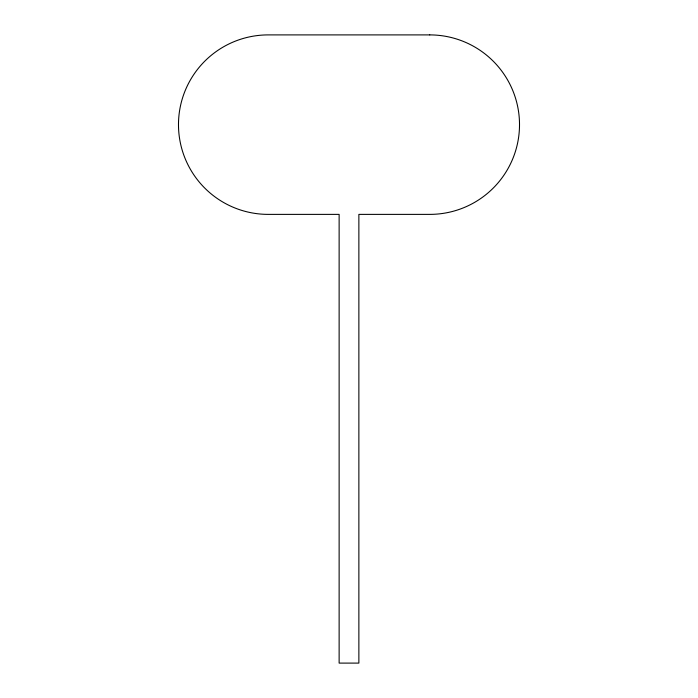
<?xml version="1.0" encoding="UTF-8"?>
<svg xmlns="http://www.w3.org/2000/svg" width="698" height="698" viewBox="0 0 698 698"><rect width="100%" height="100%" fill="white"/><g stroke="black" fill="none" stroke-linecap="round" stroke-linejoin="round"><path stroke-width="1.05" d="M429.767 34.9L268.233 34.9A89.745 89.745 0 0 0 178.487 124.645A89.745 89.745 0 0 0 268.233 214.382L339.132 214.382L339.132 663.1L358.868 663.1L358.868 214.382L429.767 214.382A89.745 89.745 0 0 0 519.513 124.645A89.745 89.745 0 0 0 429.767 34.9"/></g></svg>
